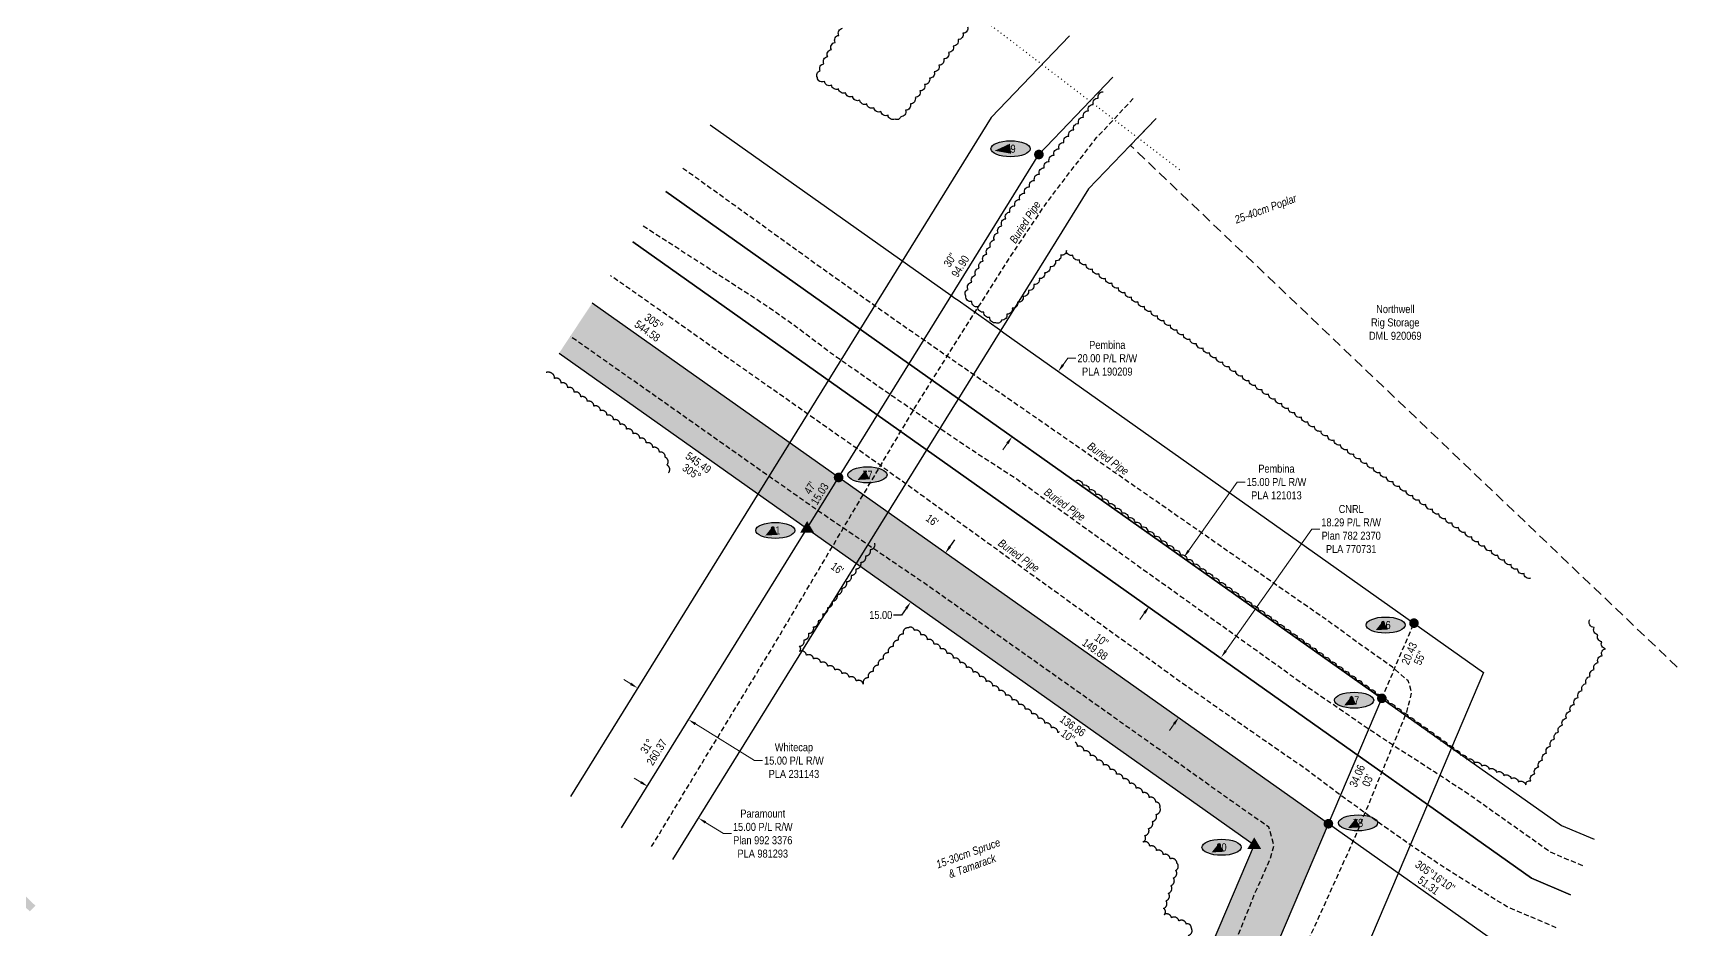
# Model space of a CAD drawing. Extents: x 502021 to 516972, y 6026865 to 6037901.
# Drawn here: x 506605 to 508658, y 6030583 to 6031702 of the extents above; entities that cross this region are included whole.
import ezdxf
from ezdxf.enums import TextEntityAlignment as Align

# ---------------------------------------------------------------- set-up
doc = ezdxf.new("R2010")
doc.units = 0
doc.header["$LTSCALE"] = 5
doc.header["$PDSIZE"] = 0.5
for name, pattern in [('0', [1, 1, 0]), ('foc-ACCESSROAD', [3.75, 2.5, -1.25]), ('foc-TIELINE', [1.875, 1.25, -0.625]), ('foc-TOPO', [1, 0.2, -0.8]), ('UG_PIPE', [1.875, 1.25, -0.625])]:
    doc.linetypes.add(name, pattern=pattern)
doc.layers.get('Defpoints').update_dxf_attribs({"color": 9})
for name, color, linetype in [('AS-PIPE-UG', 44, 'UG_PIPE'), ('AS-PIPE-UG-T', 44, 'Continuous'), ('AS-ROADS', 254, 'Continuous'), ('C-RW', 13, 'Continuous'), ('F-RW', 190, 'Continuous'), ('F-WS', 190, 'foc-ACCESSROAD'), ('L-BD', 7, 'Continuous'), ('L-BD1', 253, 'Continuous'), ('L-MON', 1, 'Continuous'), ('L-TIE', 7, 'foc-TIELINE'), ('P-ELEVATION', 7, 'Continuous'), ('P-PROPOSED', 10, 'Continuous'), ('P-PROPOSED-H', 21, 'Continuous'), ('P-STATION', 7, 'Continuous'), ('P-TXT', 4, 'Continuous'), ('T-BUSH', 110, '0'), ('T-BUSH-T', 110, 'Continuous'), ('T-VEGETATION CHANGE', 104, 'foc-TOPO')]:
    doc.layers.add(name, color=color, linetype=linetype)
for name, color, linetype, lineweight in [('C-RW-T', 13, 'Continuous', 9), ('F-RW-T', 190, 'Continuous', 9), ('F-WS-T', 190, 'Continuous', 9)]:
    doc.layers.add(name, color=color, linetype=linetype, lineweight=lineweight)
doc.styles.add('80CG', font='ARIALN.TTF', dxfattribs={"height": 10})
doc.styles.add('80L', font='ARIALN.TTF', dxfattribs={"height": 10})
doc.dimstyles.new('Compass 5 000', dxfattribs={"dimscale": 5, "dimtxt": 9, "dimasz": 2, "dimexe": 0.2, "dimexo": 0.0625, "dimgap": 0.5, "dimtad": 0, "dimtih": 1, "dimtoh": 1, "dimzin": 0, "dimdsep": 46, "dimtxsty": '80CG', "dimcen": 0.1, "dimse1": 1, "dimse2": 1, "dimclrd": 256, "dimclrt": 256, "dimaunit": 1, "dimadec": 4, "dimazin": 0, "dimtfac": 0.06, "dimtofl": 0, "dimtmove": 0, "dimatfit": 1, "dimfxl": 0.2, "dimtolj": 1, "dimtzin": 0, "dimlwd": -1, "dimarcsym": 0})

# ---------------------------------------------------------------- blocks, each defined once
blk = doc.blocks.new('fdia')
at = {"color": 255, "const_width": 1}
blk.add_lwpolyline([(-0.5, 0, 1), (0.5, 0, 1)], format="xyb", close=True, dxfattribs=at)
blk = doc.blocks.new('Fdiaa')
blk.add_blockref('fdia', (0, 0))
blk = doc.blocks.new('fdib')
at = {"color": 1, "const_width": 1.6}
blk.add_lwpolyline([(-0.4, 0, 1), (0.4, 0, 1)], format="xyb", close=True, dxfattribs=at)
at = {"color": 1}
blk.add_circle((0, 0), 0.8, dxfattribs=at)
blk = doc.blocks.new('Fdibb')
blk.add_blockref('fdib', (0, 0))
blk = doc.blocks.new('fdicc')
for name in ['Fdibb', 'Fdiaa']:
    blk.add_blockref(name, (0, 0))
blk = doc.blocks.new('FDI')
blk.add_blockref('fdicc', (0, 0))
blk = doc.blocks.new('*D519')
at = {"layer": 'C-RW-T', "transparency": 16777216}
for p, q in [((507351.9, 6030889), (507343.4, 6030894.3)), ((507432.6, 6030839), (507506.5, 6030793.2)), ((507506.5, 6030793.2), (507516.5, 6030793.2))]:
    blk.add_line(p, q, dxfattribs=at)
for points in [[(507352.8, 6030890.4), (507351, 6030887.6), (507360.4, 6030883.8)], [(507433.5, 6030840.4), (507431.7, 6030837.6), (507424.1, 6030844.3)]]:
    blk.add_solid(points, dxfattribs=at)
at = {"layer": 'Defpoints', "color": 0, "transparency": 16777216}
for p in [(507360.4, 6030883.8), (507274.4, 6030745.1), (507338.1, 6030705.6)]:
    blk.add_point(p, dxfattribs=at)
at = {"layer": 'C-RW-T', "transparency": 16777216, "insert": (507555.6, 6030793.2), "char_height": 10, "attachment_point": 5, "style": '80CG'}
blk.add_mtext('\\A1;Whitecap\\P15.00 P/L R/W\\PPLA 231143', dxfattribs=at)
blk = doc.blocks.new('*D715')
at = {"layer": 'Defpoints', "color": 0, "transparency": 16777216}
for p in [(507305.4, 6031690.1), (507247.6, 6031608.5), (507885.8, 6031279.2)]:
    blk.add_point(p, dxfattribs=at)
at = {"layer": 'F-RW-T', "transparency": 16777216}
for p, q in [((507891.6, 6031287.3), (507897.4, 6031295.5)), ((507897.4, 6031295.5), (507907.4, 6031295.5)), ((507822.2, 6031189.4), (507816.4, 6031181.2))]:
    blk.add_line(p, q, dxfattribs=at)
for points in [[(507890.2, 6031288.3), (507892.9, 6031286.4), (507885.8, 6031279.2)], [(507820.9, 6031190.3), (507823.6, 6031188.4), (507828, 6031197.5)]]:
    blk.add_solid(points, dxfattribs=at)
at = {"layer": 'F-RW-T', "transparency": 16777216, "insert": (507946.9, 6031295.5), "char_height": 10, "attachment_point": 5, "style": '80CG'}
blk.add_mtext('\\A1;Pembina\\P20.00 P/L R/W\\PPLA 190209', dxfattribs=at)
blk = doc.blocks.new('*D716')
at = {"layer": 'Defpoints', "color": 0, "transparency": 16777216}
for p in [(507436.7, 6030721.4), (507222.6, 6030519.1), (507286.2, 6030479.5)]:
    blk.add_point(p, dxfattribs=at)
at = {"layer": 'F-RW-T', "transparency": 16777216}
for p, q in [((507364.5, 6030766.3), (507356, 6030771.5)), ((507445.1, 6030716.1), (507467.7, 6030702.1)), ((507467.7, 6030702.1), (507477.7, 6030702.1))]:
    blk.add_line(p, q, dxfattribs=at)
for points in [[(507365.4, 6030767.7), (507363.6, 6030764.9), (507373, 6030761)], [(507446, 6030717.5), (507444.3, 6030714.7), (507436.7, 6030721.4)]]:
    blk.add_solid(points, dxfattribs=at)
at = {"layer": 'F-RW-T', "transparency": 16777216, "insert": (507516.7, 6030702.1), "char_height": 10, "attachment_point": 5, "style": '80CG'}
blk.add_mtext('\\A1;Paramount\\P15.00 P/L R/W\\PPlan 992 3376\\PPLA 981293', dxfattribs=at)
blk = doc.blocks.new('*D717')
at = {"layer": 'Defpoints', "color": 0, "transparency": 16777216}
for p in [(508071, 6030934.9), (508018, 6030860), (508036.1, 6030847.2)]:
    blk.add_point(p, dxfattribs=at)
at = {"layer": 'F-RW-T', "transparency": 16777216}
for p, q in [((508094.9, 6030930.3), (508202.3, 6031082.3)), ((508202.3, 6031082.3), (508212.3, 6031082.3)), ((508030.3, 6030839), (508024.6, 6030830.9))]:
    blk.add_line(p, q, dxfattribs=at)
for points in [[(508093.5, 6030931.3), (508096.2, 6030929.4), (508089.1, 6030922.2)], [(508029, 6030840), (508031.7, 6030838.1), (508036.1, 6030847.2)]]:
    blk.add_solid(points, dxfattribs=at)
at = {"layer": 'F-RW-T', "transparency": 16777216, "insert": (508251.4, 6031082.3), "char_height": 10, "attachment_point": 5, "style": '80CG'}
blk.add_mtext('\\A1;CNRL\\P18.29 P/L R/W\\PPlan 782 2370\\PPLA 770731', dxfattribs=at)
blk = doc.blocks.new('*D718')
at = {"layer": 'Defpoints', "color": 0, "transparency": 16777216}
for p in [(507163.2, 6031669.6), (507119.8, 6031608.4), (507999.2, 6030985.8)]:
    blk.add_point(p, dxfattribs=at)
at = {"layer": 'F-RW-T', "transparency": 16777216}
for p, q in [((508048.3, 6031055.2), (508109.1, 6031141)), ((508109.1, 6031141), (508119.1, 6031141)), ((507993.4, 6030977.6), (507987.6, 6030969.5))]:
    blk.add_line(p, q, dxfattribs=at)
for points in [[(508046.9, 6031056.1), (508049.7, 6031054.2), (508042.5, 6031047)], [(507992, 6030978.6), (507994.8, 6030976.7), (507999.2, 6030985.8)]]:
    blk.add_solid(points, dxfattribs=at)
at = {"layer": 'F-RW-T', "transparency": 16777216, "insert": (508158.1, 6031141), "char_height": 10, "attachment_point": 5, "style": '80CG'}
blk.add_mtext('\\A1;Pembina\\P15.00 P/L R/W\\PPLA 121013', dxfattribs=at)
blk = doc.blocks.new('*D608')
at = {"layer": 'Defpoints', "color": 0, "linetype": 'Continuous', "transparency": 16777216}
for p in [(507701.5, 6030991.3), (507868, 6030965.4), (507824.7, 6030904.2)]:
    blk.add_point(p, dxfattribs=at)
at = {"layer": 'P-TXT', "transparency": 16777216}
for p, q in [((507750.6, 6031060.7), (507756.4, 6031068.9)), ((507690, 6030975), (507680, 6030975)), ((507695.7, 6030983.2), (507690, 6030975))]:
    blk.add_line(p, q, dxfattribs=at)
at = {"layer": 'P-TXT', "linetype": 'Continuous', "transparency": 16777216}
for points in [[(507749.2, 6031061.7), (507751.9, 6031059.7), (507744.8, 6031052.5)], [(507694.4, 6030984.1), (507697.1, 6030982.2), (507701.5, 6030991.3)]]:
    blk.add_solid(points, dxfattribs=at)
at = {"layer": 'P-TXT', "linetype": 'Continuous', "transparency": 16777216, "insert": (507664, 6030975), "char_height": 10, "attachment_point": 5, "style": '80CG'}
blk.add_mtext('\\A1;15.00', dxfattribs=at)
blk = doc.blocks.new('TRIA')
blk.add_hatch(color=255).paths.add_polyline_path([(-0.04, 1.52), (-1.47, -0.87), (1.39, -0.87)])
blk = doc.blocks.new('Hybrid_EC')
at = {"color": 251}
for points in [[(-1.3, -0.74), (0, 1.42), (1.3, -0.74)], [(0.47, -0.26), (0, 0.53), (-0.47, -0.26)]]:
    blk.add_lwpolyline(points, close=True, dxfattribs=at)
at = {"layer": 'Defpoints'}
blk.add_circle((0, 0), 0.05, dxfattribs=at)
at = {"xscale": 1.2, "yscale": 1.2, "zscale": 1.2}
blk.add_blockref('TRIA', (0.05, 0.06), dxfattribs=at)
blk = doc.blocks.new('Hybrd Num')
at = {"layer": 'P-ELEVATION'}
h = blk.add_hatch(color=111, dxfattribs=at)
h.dxf.hatch_style = 1
edge = h.paths.add_edge_path()
edge.add_ellipse((0, 0), major_axis=(-24.4, 0), ratio=0.410256, start_angle=0, end_angle=360)
at = {"layer": 'P-ELEVATION', "color": 7, "flags": 128}
blk.add_lwpolyline([(0, 0, 12.5, 0, 0), (-12.4, -6.4, 0, 0, 0)], format="xyseb", dxfattribs=at)
at = {"layer": 'P-ELEVATION', "color": 7}
blk.add_ellipse((0, 0), major_axis=(-24.4, 0), ratio=0.410256, dxfattribs=at)
at = {"color": 0, "style": '80L'}
blk.add_attdef('NUMBER', text='', height=10, dxfattribs=at).set_placement((0, 0), align=Align.MIDDLE_CENTER)
at = {"style": '80L', "flags": 1}
blk.add_attdef('ID', text='', height=10, dxfattribs=at).set_placement((-0.6, -4), align=Align.MIDDLE_CENTER)
blk = doc.blocks.new('*U1000')
at = {"layer": 'P-ELEVATION'}
h = blk.add_hatch(color=111, dxfattribs=at)
h.dxf.hatch_style = 1
edge = h.paths.add_edge_path()
edge.add_ellipse((0, 0), major_axis=(-24.4, 0), ratio=0.410256, start_angle=0, end_angle=360)
at = {"layer": 'P-ELEVATION', "color": 7, "flags": 128}
blk.add_lwpolyline([(0, 0, 12.5, 0, 0), (-19.9, -2.5, 0, 0, 0)], format="xyseb", dxfattribs=at)
at = {"layer": 'P-ELEVATION', "color": 7}
blk.add_ellipse((0, 0), major_axis=(-24.4, 0), ratio=0.410256, dxfattribs=at)
at = {"color": 0, "style": '80L'}
blk.add_attdef('NUMBER', text='', height=10, dxfattribs=at).set_placement((0, 0), align=Align.MIDDLE_CENTER)
at = {"style": '80L', "flags": 1}
blk.add_attdef('ID', text='', height=10, dxfattribs=at).set_placement((-0.6, -4), align=Align.MIDDLE_CENTER)

msp = doc.modelspace()

# ---------------------------------------------------------------- hatches: boundary and pattern name
at = {"layer": 'P-PROPOSED-H'}
h = msp.add_hatch(color=256, dxfattribs=at)
h.dxf.hatch_style = 1
h.paths.add_polyline_path([(507303.753, 6031364.48), (507262.367, 6031301.937), (508130.381, 6030688.012), (508006.403, 6030396.896), (508075.204, 6030367.135), (508223.046, 6030714.287)])

# ---------------------------------------------------------------- linework, layer by layer
at = {"layer": 'AS-PIPE-UG', "flags": 128}
for points in [[(507377.896, 6030685.827), (507432.906, 6030777.077), (507531.941, 6030939.752), (507708.536, 6031236.857), (507755.706, 6031311.812), (507780.766, 6031351.432), (507827.761, 6031425.132), (507871.486, 6031490.277), (507933.511, 6031571.192), (507949.816, 6031588.182), (507980.41, 6031621.016)], [(508107.267, 6030353.265), (508193.151, 6030558.137), (508256.716, 6030698.652), (508320.701, 6030853.542), (508326.986, 6030877.752), (508322.721, 6030892.647), (508302.921, 6030909.947), (508262.731, 6030938.247), (508223.346, 6030967.057), (508186.171, 6030992.812), (508022.951, 6031106.572), (507829.671, 6031240.642), (507691.496, 6031336.477), (507597.486, 6031402.727), (507439.451, 6031516.502), (507415.592, 6031533.492)], [(507367.506, 6031460.824), (507518.516, 6031363.117), (507559.376, 6031334.447), (507600.476, 6031303.202), (507643.731, 6031272.837), (507684.091, 6031244.797), (507730.001, 6031213.447), (507782.431, 6031178.127), (507834.456, 6031144.522), (507880.621, 6031111.052)], [(508507.522, 6030584.525), (508446.251, 6030610.671), (508374.076, 6030655.497), (508331.656, 6030683.687), (508283.996, 6030716.962), (508239.686, 6030748.927), (508193.861, 6030783.232), (508162.816, 6030804.652), (508121.806, 6030833.107), (508094.571, 6030851.952), (508033.486, 6030894.887), (507631.561, 6031184.647), (507326.474, 6031398.816)], [(508029.701, 6030386.818), (508108.222, 6030569.915), (508130.667, 6030626.3), (508150.407, 6030670.475), (508155.137, 6030687.165), (508148.602, 6030710.265), (508132.512, 6030721.22), (508089.532, 6030751.525), (508004.777, 6030812.08), (507724.157, 6031010.745), (507588.777, 6031102.905), (507351.612, 6031269.925), (507276.289, 6031322.975)], [(508540.499, 6030661.805), (508499.72, 6030679.206), (508401.231, 6030749.032), (508355.261, 6030779.162), (508310.976, 6030807.572), (508267.556, 6030836.402), (508228.126, 6030863.552), (508192.981, 6030887.417), (508156.131, 6030914.082), (508118.016, 6030941.227), (507880.621, 6031111.052)]]:
    msp.add_lwpolyline(points, dxfattribs=at)
at = {"layer": 'AS-ROADS', "const_width": 9.995, "flags": 128}
msp.add_lwpolyline([(505830.775, 6031348.779), (506604.964, 6030608.588)], dxfattribs=at)
at = {"layer": 'C-RW', "flags": 128}
for points in [[(507899.617, 6031698.216), (507801.944, 6031595.997), (507276.602, 6030748.626)], [(507340.312, 6030709.128), (507861.538, 6031549.859), (507953.813, 6031646.43)]]:
    msp.add_lwpolyline(points, dxfattribs=at)
at = {"layer": 'F-RW'}
for points in [[(507340.312, 6030709.128), (507861.546, 6031549.872), (507953.812, 6031646.431)], [(508007.835, 6031594.81), (507975.618, 6031561.106), (507923.233, 6031507.111), (507404.022, 6030669.63)], [(507451.016, 6031587.026), (507751.36, 6031374.364), (507756.582, 6031370.667), (507760.5, 6031367.895), (507812.232, 6031331.272), (507817.737, 6031327.376), (508416.836, 6030903.171), (508376.74, 6030809.002), (508346.669, 6030738.379), (508309.987, 6030652.234), (508170.948, 6030325.719)], [(507395.79, 6031503.567), (507698.779, 6031289.031), (507702.7, 6031286.255), (507759.93, 6031245.742), (507764.06, 6031242.815), (508289.741, 6030870.987), (508376.73, 6030809), (508513.924, 6030712.394), (508554.668, 6030695.008)], [(508075.204, 6030367.135), (508289.762, 6030870.946), (507764.071, 6031242.817), (507759.941, 6031245.743), (507702.71, 6031286.256), (507698.789, 6031289.032), (507395.794, 6031503.573)], [(507354.373, 6031440.977), (507659.351, 6031225.032), (507720.712, 6031181.592), (508263.188, 6030797.478), (508346.658, 6030738.378), (508476.54, 6030646.418), (508525.097, 6030625.71)], [(508525.097, 6030625.71), (508476.54, 6030646.418), (508346.658, 6030738.378), (508263.188, 6030797.478), (507720.712, 6031181.592), (507659.351, 6031225.032), (507354.373, 6031440.977)], [(508489.349, 6030541.938), (508432.431, 6030566.224), (508222.916, 6030714.379), (507303.753, 6031364.48)]]:
    msp.add_lwpolyline(points, dxfattribs=at)
at = {"layer": 'F-WS', "flags": 128}
msp.add_lwpolyline([(508658.39, 6030910.09), (507975.791, 6031561.287), (508007.835, 6031594.811)], dxfattribs=at)
at = {"layer": 'L-TIE', "flags": 128}
msp.add_lwpolyline([(508289.741, 6030870.987), (508329.811, 6030964.897)], dxfattribs=at)
at = {"layer": 'P-PROPOSED', "flags": 128}
for points in [[(508075.204, 6030367.135), (508223.046, 6030714.287), (507303.753, 6031364.48)], [(507262.367, 6031301.937), (508130.381, 6030688.012), (508006.403, 6030396.896)]]:
    msp.add_lwpolyline(points, dxfattribs=at)
at = {"layer": 'T-BUSH', "linetype": 'Continuous', "flags": 128}
for points in [[(507772.479, 6031709.431, -0.52056705), (507766.518, 6031701.408, -0.52056705), (507760.557, 6031693.386, -0.52056705), (507754.596, 6031685.363, -0.52056705), (507748.635, 6031677.341, -0.52056705), (507742.674, 6031669.318, -0.52056705), (507736.713, 6031661.296, -0.52056705), (507730.752, 6031653.273, -0.52056705), (507724.791, 6031645.251, -0.52056705), (507718.83, 6031637.228, -0.52056705), (507712.869, 6031629.205, -0.52056705), (507706.908, 6031621.183, -0.52056705), (507700.947, 6031613.16, -0.52056705), (507694.986, 6031605.138, -0.52056705), (507689.025, 6031597.115, -0.52056705), (507681.905, 6031594.24, -0.52056705), (507673.08, 6031598.932, -0.52056705), (507664.255, 6031603.624, -0.52056705), (507655.43, 6031608.316, -0.52056705), (507646.606, 6031613.009, -0.52056705), (507637.781, 6031617.701, -0.52056705), (507628.956, 6031622.393, -0.52056705), (507620.131, 6031627.085, -0.52056705), (507611.306, 6031631.778, -0.52056705), (507602.481, 6031636.47, -0.52056705), (507593.657, 6031641.162, -0.52056705), (507584.832, 6031645.854, -0.52056705), (507588.467, 6031654.403, -0.52056705), (507593.099, 6031663.259, -0.52056705), (507597.731, 6031672.116, -0.52056705), (507602.362, 6031680.973, -0.52056705), (507606.994, 6031689.829, -0.52056705), (507611.626, 6031698.686, -0.52056705), (507616.258, 6031707.543, -0.52056705)], [(508475.524, 6031020.912, -0.52056705), (508467.342, 6031026.653, -0.52056705), (508459.161, 6031032.394, -0.52056705), (508450.98, 6031038.136, -0.52056705), (508442.799, 6031043.877, -0.52056705), (508434.618, 6031049.618, -0.52056705), (508426.436, 6031055.36, -0.52056705), (508418.255, 6031061.101, -0.52056705), (508410.074, 6031066.843, -0.52056705), (508401.893, 6031072.584, -0.52056705), (508393.712, 6031078.325, -0.52056705), (508385.531, 6031084.067, -0.52056705), (508377.349, 6031089.808, -0.52056705), (508369.168, 6031095.549, -0.52056705), (508360.987, 6031101.291, -0.52056705), (508352.806, 6031107.032, -0.52056705), (508344.625, 6031112.773, -0.52056705), (508336.443, 6031118.515, -0.52056705), (508328.262, 6031124.256, -0.52056705), (508320.081, 6031129.997, -0.52056705), (508311.9, 6031135.739, -0.52056705), (508303.719, 6031141.48, -0.52056705), (508295.538, 6031147.221, -0.52056705), (508287.356, 6031152.963, -0.52056705), (508279.175, 6031158.704, -0.52056705), (508270.994, 6031164.445, -0.52056705), (508262.813, 6031170.187, -0.52056705), (508254.632, 6031175.928, -0.52056705), (508246.451, 6031181.669, -0.52056705), (508238.269, 6031187.411, -0.52056705), (508230.088, 6031193.152, -0.52056705), (508221.907, 6031198.893, -0.52056705), (508213.726, 6031204.635, -0.52056705), (508205.545, 6031210.376, -0.52056705), (508197.363, 6031216.117, -0.52056705), (508189.182, 6031221.859, -0.52056705), (508181.001, 6031227.6, -0.52056705), (508172.82, 6031233.341, -0.52056705), (508164.639, 6031239.083, -0.52056705), (508156.458, 6031244.824, -0.52056705), (508148.276, 6031250.565, -0.52056705), (508140.095, 6031256.307, -0.52056705), (508131.914, 6031262.048, -0.52056705), (508123.733, 6031267.789, -0.52056705), (508115.552, 6031273.531, -0.52056705), (508107.37, 6031279.272, -0.52056705), (508099.189, 6031285.013, -0.52056705), (508091.008, 6031290.755, -0.52056705), (508082.827, 6031296.496, -0.52056705), (508074.646, 6031302.237, -0.52056705), (508066.465, 6031307.979, -0.52056705), (508058.283, 6031313.72, -0.52056705), (508050.102, 6031319.461, -0.52056705), (508041.975, 6031325.278, -0.52056705), (508033.852, 6031331.102, -0.52056705), (508025.729, 6031336.926, -0.52056705), (508017.606, 6031342.749, -0.52056705), (508009.484, 6031348.573, -0.52056705), (508001.361, 6031354.397, -0.52056705), (507993.238, 6031360.221, -0.52056705), (507985.115, 6031366.044, -0.52056705), (507976.993, 6031371.868, -0.52056705), (507968.87, 6031377.692, -0.52056705), (507960.747, 6031383.515, -0.52056705), (507952.624, 6031389.339, -0.52056705), (507944.502, 6031395.163, -0.52056705), (507936.379, 6031400.987, -0.52056705), (507928.256, 6031406.81, -0.52056705), (507920.133, 6031412.634, -0.52056705), (507912.011, 6031418.458, -0.52056705), (507903.888, 6031424.281, -0.52056705), (507895.765, 6031430.105, -0.52056705), (507888.842, 6031424.506, -0.52056705), (507882.107, 6031417.122, -0.52056705), (507875.372, 6031409.737, -0.52056705), (507868.637, 6031402.353, -0.52056705), (507861.901, 6031394.968, -0.52056705), (507855.166, 6031387.584, -0.52056705), (507848.431, 6031380.199, -0.52056705), (507841.696, 6031372.814, -0.52056705), (507834.96, 6031365.43, -0.52056705), (507828.225, 6031358.045, -0.52056705), (507821.49, 6031350.661, -0.52056705), (507814.755, 6031343.276, -0.52056705), (507807.806, 6031339.93, -0.52056705), (507800.332, 6031346.565, -0.52056705), (507792.857, 6031353.2, -0.52056705), (507785.382, 6031359.834, -0.52056705), (507777.907, 6031366.469, -0.52056705), (507770.433, 6031373.104, -0.52056705), (507772.998, 6031381.543, -0.52056705), (507777.697, 6031390.364, -0.52056705), (507782.395, 6031399.186, -0.52056705), (507787.094, 6031408.007, -0.52056705), (507791.793, 6031416.828, -0.52056705), (507796.491, 6031425.65, -0.52056705), (507801.19, 6031434.471, -0.52056705), (507805.888, 6031443.293, -0.52056705), (507810.587, 6031452.114, -0.52056705), (507815.286, 6031460.935, -0.52056705), (507819.984, 6031469.757, -0.52056705), (507825.375, 6031478.131, -0.52056705), (507831.495, 6031486.032, -0.52056705), (507837.616, 6031493.934, -0.52056705), (507843.736, 6031501.835, -0.52056705), (507849.857, 6031509.737, -0.52056705), (507855.978, 6031517.638, -0.52056705), (507862.098, 6031525.539, -0.52056705), (507868.219, 6031533.441, -0.52056705), (507874.34, 6031541.342, -0.52056705), (507880.46, 6031549.244, -0.52056705), (507886.581, 6031557.145, -0.52056705), (507892.702, 6031565.047, -0.52056705), (507898.822, 6031572.948, -0.52056705), (507904.943, 6031580.849, -0.52056705), (507911.063, 6031588.751, -0.52056705), (507917.184, 6031596.652, -0.52056705), (507923.305, 6031604.554, -0.52056705), (507929.425, 6031612.455, -0.52056705), (507935.546, 6031620.357, -0.52056705), (507941.592, 6031628.161, -0.52056705)], [(507908.018, 6031142.963, -0.52056705), (507916.151, 6031137.153, -0.52056705), (507924.283, 6031131.343, -0.52056705), (507932.416, 6031125.533, -0.52056705), (507940.549, 6031119.723, -0.52056705), (507948.681, 6031113.913, -0.52056705), (507956.814, 6031108.103, -0.52056705), (507964.947, 6031102.293, -0.52056705), (507973.079, 6031096.483, -0.52056705), (507981.212, 6031090.673, -0.52056705), (507989.344, 6031084.863, -0.52056705), (507997.477, 6031079.054, -0.52056705), (508005.61, 6031073.244, -0.52056705), (508013.742, 6031067.434, -0.52056705), (508021.875, 6031061.624, -0.52056705), (508030.007, 6031055.814, -0.52056705), (508038.14, 6031050.004, -0.52056705), (508046.273, 6031044.194, -0.52056705), (508054.405, 6031038.384, -0.52056705), (508062.538, 6031032.574, -0.52056705), (508070.671, 6031026.764, -0.52056705), (508078.803, 6031020.954, -0.52056705), (508086.936, 6031015.144, -0.52056705), (508095.068, 6031009.334, -0.52056705), (508103.201, 6031003.525, -0.52056705), (508111.334, 6030997.715, -0.52056705), (508119.466, 6030991.905, -0.52056705), (508127.599, 6030986.095, -0.52056705), (508135.732, 6030980.285, -0.52056705), (508143.864, 6030974.475, -0.52056705), (508151.997, 6030968.665, -0.52056705), (508160.129, 6030962.855, -0.52056705), (508168.262, 6030957.045, -0.52056705), (508176.395, 6030951.235, -0.52056705), (508184.527, 6030945.425, -0.52056705), (508192.66, 6030939.615, -0.52056705), (508200.792, 6030933.806, -0.52056705), (508208.925, 6030927.996, -0.52056705), (508217.058, 6030922.186, -0.52056705), (508225.19, 6030916.376, -0.52056705), (508233.323, 6030910.566, -0.52056705), (508241.456, 6030904.756, -0.52056705), (508249.588, 6030898.946, -0.52056705), (508257.721, 6030893.136, -0.52056705), (508265.853, 6030887.326, -0.52056705), (508273.986, 6030881.516, -0.52056705), (508282.119, 6030875.706, -0.52056705), (508290.251, 6030869.896, -0.52056705), (508298.384, 6030864.086, -0.52056705), (508306.517, 6030858.277, -0.52056705), (508314.649, 6030852.467, -0.52056705), (508322.782, 6030846.657, -0.52056705), (508330.914, 6030840.847, -0.52056705), (508339.047, 6030835.037, -0.52056705), (508347.18, 6030829.227, -0.52056705), (508355.312, 6030823.417, -0.52056705), (508363.445, 6030817.607, -0.52056705), (508371.577, 6030811.797, -0.52056705), (508379.71, 6030805.987, -0.52056705), (508387.843, 6030800.177, -0.52056705), (508396.024, 6030794.453, -0.52056705), (508405.205, 6030790.503, -0.52056705), (508414.385, 6030786.552, -0.52056705), (508423.566, 6030782.602, -0.52056705), (508432.747, 6030778.652, -0.52056705), (508441.928, 6030774.701, -0.52056705), (508451.109, 6030770.751, -0.52056705), (508460.29, 6030766.8, -0.52056705), (508469.471, 6030762.85, -0.52056705), (508475.626, 6030767.931, -0.52056705), (508480.575, 6030776.615, -0.52056705), (508485.523, 6030785.298, -0.52056705), (508490.472, 6030793.982, -0.52056705), (508495.42, 6030802.666, -0.52056705), (508500.369, 6030811.35, -0.52056705), (508505.317, 6030820.033, -0.52056705), (508510.266, 6030828.717, -0.52056705), (508515.214, 6030837.401, -0.52056705), (508520.163, 6030846.084, -0.52056705), (508525.111, 6030854.768, -0.52056705), (508530.06, 6030863.452, -0.52056705), (508535.009, 6030872.136, -0.52056705), (508539.957, 6030880.819, -0.52056705), (508544.906, 6030889.503, -0.52056705), (508549.854, 6030898.187, -0.52056705), (508554.803, 6030906.87, -0.52056705), (508559.751, 6030915.554, -0.52056705), (508564.7, 6030924.238, -0.52056705), (508569.109, 6030932.926, -0.52056705), (508564.322, 6030941.7, -0.52056705), (508559.535, 6030950.474, -0.52056705), (508554.748, 6030959.248, -0.52056705), (508549.223, 6030969.374, -0.52056705)]]:
    msp.add_lwpolyline(points, format="xyb", dxfattribs=at)
at = {"layer": 'T-BUSH', "flags": 128}
for points in [[(507398.883, 6031152.387, 0.52056705), (507396.89, 6031162.181, 0.52056705), (507394.896, 6031171.975, 0.52056705), (507387.605, 6031178.304, 0.52056705), (507379.43, 6031184.055, 0.52056705), (507371.256, 6031189.806, 0.52056705), (507363.082, 6031195.557, 0.52056705), (507354.908, 6031201.309, 0.52056705), (507346.734, 6031207.06, 0.52056705), (507338.559, 6031212.811, 0.52056705), (507330.385, 6031218.562, 0.52056705), (507322.211, 6031224.314, 0.52056705), (507314.037, 6031230.065, 0.52056705), (507305.862, 6031235.816, 0.52056705), (507297.688, 6031241.567, 0.52056705), (507289.514, 6031247.319, 0.52056705), (507281.34, 6031253.07, 0.52056705), (507273.165, 6031258.821, 0.52056705), (507264.991, 6031264.572, 0.52056705), (507256.817, 6031270.324, 0.52056705), (507246.26, 6031277.751, 0.52056705)], [(507977.469, 6030409.392, 0.52056705), (507981.383, 6030418.589, 0.52056705), (507985.297, 6030427.785, 0.52056705), (507989.211, 6030436.982, 0.52056705), (507993.125, 6030446.178, 0.52056705), (507997.039, 6030455.375, 0.52056705), (508000.953, 6030464.571, 0.52056705), (508004.867, 6030473.768, 0.52056705), (508008.781, 6030482.964, 0.52056705), (508012.695, 6030492.161, 0.52056705), (508016.609, 6030501.357, 0.52056705), (508020.523, 6030510.553, 0.52056705), (508024.437, 6030519.75, 0.52056705), (508028.351, 6030528.946, 0.52056705), (508032.265, 6030538.143, 0.52056705), (508036.179, 6030547.339, 0.52056705), (508040.093, 6030556.536, 0.52056705), (508044.007, 6030565.732, 0.52056705), (508047.921, 6030574.929, 0.52056705), (508051.835, 6030584.125, 0.52056705), (508045.504, 6030589.2, 0.52056705), (508036.311, 6030593.122, 0.52056705), (508027.118, 6030597.045, 0.52056705), (508017.926, 6030600.968, 0.52056705), (508017.119, 6030608.719, 0.52056705), (508020.176, 6030618.235, 0.52056705), (508023.234, 6030627.75, 0.52056705), (508026.292, 6030637.266, 0.52056705), (508029.349, 6030646.781, 0.52056705), (508032.407, 6030656.297, 0.52056705), (508033.898, 6030665.236, 0.52056705), (508025.404, 6030670.503, 0.52056705), (508016.91, 6030675.771, 0.52056705), (508008.416, 6030681.038, 0.52056705), (507999.922, 6030686.305, 0.52056705), (507991.427, 6030691.572, 0.52056705), (507993.573, 6030699.683, 0.52056705), (507998.307, 6030708.486, 0.52056705), (508003.041, 6030717.289, 0.52056705), (508007.774, 6030726.091, 0.52056705), (508012.508, 6030734.894, 0.52056705), (508007.425, 6030741.404, 0.52056705), (507999.282, 6030747.199, 0.52056705), (507991.139, 6030752.994, 0.52056705), (507982.995, 6030758.789, 0.52056705), (507974.852, 6030764.584, 0.52056705), (507966.709, 6030770.379, 0.52056705), (507958.565, 6030776.174, 0.52056705), (507950.422, 6030781.969, 0.52056705), (507942.279, 6030787.764, 0.52056705), (507934.136, 6030793.559, 0.52056705), (507925.992, 6030799.353, 0.52056705), (507917.849, 6030805.148, 0.52056705), (507909.706, 6030810.943, 0.52056705), (507901.562, 6030816.738, 0.52056705), (507893.419, 6030822.533, 0.52056705), (507885.276, 6030828.328, 0.52056705), (507877.133, 6030834.123, 0.52056705), (507868.989, 6030839.918, 0.52056705), (507860.846, 6030845.713, 0.52056705), (507852.703, 6030851.508, 0.52056705), (507844.56, 6030857.303, 0.52056705), (507836.416, 6030863.098, 0.52056705), (507828.273, 6030868.893, 0.52056705), (507820.13, 6030874.688, 0.52056705), (507811.986, 6030880.483, 0.52056705), (507803.843, 6030886.278, 0.52056705), (507795.7, 6030892.073, 0.52056705), (507787.557, 6030897.868, 0.52056705), (507779.413, 6030903.663, 0.52056705), (507771.27, 6030909.458, 0.52056705), (507763.127, 6030915.253, 0.52056705), (507754.983, 6030921.048, 0.52056705), (507746.84, 6030926.843, 0.52056705), (507738.697, 6030932.638, 0.52056705), (507730.554, 6030938.433, 0.52056705), (507722.41, 6030944.228, 0.52056705), (507714.267, 6030950.023, 0.52056705), (507706.124, 6030955.818, 0.52056705), (507698.339, 6030959.047, 0.52056705), (507692.095, 6030951.242, 0.52056705), (507685.851, 6030943.438, 0.52056705), (507679.607, 6030935.634, 0.52056705), (507673.362, 6030927.83, 0.52056705), (507667.118, 6030920.025, 0.52056705), (507660.874, 6030912.221, 0.52056705), (507654.63, 6030904.417, 0.52056705), (507648.386, 6030896.613, 0.52056705), (507642.142, 6030888.809, 0.52056705), (507633.429, 6030892.64, 0.52056705), (507624.554, 6030897.237, 0.52056705), (507615.679, 6030901.833, 0.52056705), (507606.805, 6030906.43, 0.52056705), (507597.93, 6030911.027, 0.52056705), (507589.055, 6030915.624, 0.52056705), (507580.18, 6030920.22, 0.52056705), (507571.305, 6030924.817, 0.52056705), (507562.43, 6030929.414, 0.52056705), (507562.197, 6030936.033, 0.52056705), (507568.111, 6030944.09, 0.52056705), (507574.025, 6030952.147, 0.52056705), (507579.939, 6030960.204, 0.52056705), (507585.854, 6030968.261, 0.52056705), (507591.768, 6030976.318, 0.52056705), (507597.682, 6030984.375, 0.52056705), (507603.597, 6030992.432, 0.52056705), (507609.511, 6031000.489, 0.52056705), (507615.425, 6031008.546, 0.52056705), (507621.34, 6031016.603, 0.52056705), (507627.254, 6031024.66, 0.52056705), (507633.168, 6031032.717, 0.52056705), (507639.083, 6031040.774, 0.52056705), (507644.997, 6031048.831, 0.52056705), (507650.911, 6031056.888, 0.52056705), (507656.524, 6031064.535, 0.52056705)]]:
    msp.add_lwpolyline(points, format="xyb", dxfattribs=at)
at = {"layer": 'T-VEGETATION CHANGE', "flags": 128}
msp.add_lwpolyline([(507742.176, 6031756.567), (508039.179, 6031529.429)], dxfattribs=at)

# ---------------------------------------------------------------- block references
at = {"layer": 'L-MON', "color": 6}
for p, xscale, yscale, zscale in [((507861.481, 6031549.922), 4.997366099999955, 4.997366099999955, 4.997366099999955), ((507752.281, 6031373.492), 0.99947322, 0.99947322, 0.99947322), ((507611.366, 6031146.727), 4.997366099999893, 4.997366099999893, 4.997366099999893), ((508329.811, 6030964.897), 4.997366099999955, 4.997366099999955, 4.997366099999955), ((508289.741, 6030870.987), 4.997366099999955, 4.997366099999955, 4.997366099999955), ((508222.936, 6030714.407), 4.997366099999893, 4.997366099999893, 4.997366099999893)]:
    msp.add_blockref('FDI', p, dxfattribs=dict(at, xscale=xscale, yscale=yscale, zscale=zscale))
at = {"layer": 'L-MON', "xscale": 4.995452108783567, "yscale": 4.995452108783567, "zscale": 4.995452108783567}
for p in [(507572.044, 6031082.909), (508130.381, 6030688.012)]:
    msp.add_blockref('Hybrid_EC', p, dxfattribs=at)
at = {"layer": 'P-STATION', "color": 1}
for name, p, values in [('*U1000', (507826.052, 6031557.117), {'NUMBER': '99'}), ('Hybrd Num', (507647.411, 6031150.029), {'NUMBER': '77'}), ('Hybrd Num', (507532.344, 6031080.626), {'NUMBER': '21'}), ('Hybrd Num', (508294.377, 6030962.489), {'NUMBER': '96'}), ('Hybrd Num', (508255.094, 6030868.625), {'NUMBER': '97'}), ('Hybrd Num', (508259.964, 6030715.478), {'NUMBER': '78'}), ('Hybrd Num', (508089.516, 6030685.037), {'NUMBER': '20'})]:
    msp.add_blockref(name, p, dxfattribs=at).add_auto_attribs(values)

# ---------------------------------------------------------------- texts
at = {"layer": 'AS-PIPE-UG-T', "char_height": 9.99473, "attachment_point": 1, "style": '80L'}
for insert, rotation in [((507823.999, 6031443.284), 57.476271), ((507926.963, 6031191.719), 324.211016), ((507872.761, 6031134.386), 324.211016), ((507815.365, 6031070.669), 324.211016)]:
    msp.add_mtext_dynamic_manual_height_columns('{\\fArial Narrow|b0|i1|c0|p34;Buried Pipe}', width=59.03588, gutter_width=50, heights=[0], dxfattribs=dict(at, insert=insert, rotation=rotation))
at = {"layer": 'F-WS-T', "insert": (508273.159, 6031361.947), "char_height": 9.99473, "attachment_point": 1, "style": '80L'}
msp.add_mtext_dynamic_manual_height_columns('\\pi9.5744;Northwell\\P\\pi3.0465;Rig Storage\\P\\pi0.49665;DML 920069', width=65.17503, gutter_width=250, heights=[0], dxfattribs=at)
at = {"layer": 'L-BD', "color": 4, "style": '80L'}
for s, rotation, p in [("30''", 58.2028, (507750.558, 6031418.271)), ('94.90', 58.2028, (507763.3, 6031410.371)), ('20.43', 66.9329, (508323.942, 6030926.943)), ("55''", 66.9329, (508337.046, 6030921.363)), ('34.06', 66.9329, (508258.875, 6030774.186)), ("03'", 66.9329, (508271.978, 6030768.605))]:
    msp.add_text(s, height=9.9947, rotation=rotation, dxfattribs=at).set_placement(p, align=Align.MIDDLE)
at = {"layer": 'L-BD', "color": 4, "linetype": 'Continuous', "style": '80L'}
for s, height, rotation, p in [('544.58', 9.9947, 324.7292, (507372.589, 6031329.691)), ('305°', 9.9947, 324.7292, (507380.814, 6031341.319)), ('545.49', 9.9947, 324.7292, (507436.341, 6031165.208)), ('305°', 9.9947, 324.7292, (507428.117, 6031153.58)), ("47'", 9.9947, 58.2024, (507575.633, 6031133.747)), ('15.03', 9.9947, 58.2024, (507587.738, 6031126.243)), ("16'", 9.9947, 324.7292, (507728.198, 6031093.355)), ("16'", 9.9947, 324.7292, (507609.67, 6031033.267)), ("10''", 9.9947, 324.7292, (507939.722, 6030943.75)), ('149.88', 9.9947, 324.7292, (507931.498, 6030932.122)), ('31°', 9.9947, 58.2024, (507372.142, 6030811.236)), ('260.37', 9.9947, 58.2024, (507384.247, 6030803.731)), ("305°16'10''", 9.99473, 324.7346, (508356.322, 6030649.116)), ('51.31', 9.9947, 324.7346, (508348.099, 6030637.487))]:
    msp.add_text(s, height=height, rotation=rotation, dxfattribs=at).set_placement(p, align=Align.MIDDLE)
at = {"layer": 'L-BD1', "color": 4, "style": '80L'}
msp.add_text('136.86', height=9.9947, rotation=324.7299, dxfattribs=at).set_placement((507903.712, 6030836.7), align=Align.MIDDLE)
at = {"layer": 'T-BUSH-T', "char_height": 9.99473, "attachment_point": 1, "rotation": 20, "style": '80L'}
for s, width, gutter_width, insert in [('\\pi0.40904;{\\fArial Narrow|b0|i1|c0|p34;25-40cm Poplar}', 81.96221, 250, (508104.431, 6031472.788)), ('\\pi8.5877;{\\fArial Narrow|b0|i1|c0|p34;15-30cm Spruce\\P\\pi18.886;& Tamarack}', 99.19892, 50, (507723.905, 6030664.965))]:
    msp.add_mtext_dynamic_manual_height_columns(s, width=width, gutter_width=gutter_width, heights=[0], dxfattribs=dict(at, insert=insert))

# ---------------------------------------------------------------- dimensions: what is measured, and where the dimension line sits
at = {"layer": 'C-RW-T', "color": 6}
dim = msp.add_linear_dim(base=(507360.378, 6030883.757), p1=(507338.139, 6030705.622), p2=(507274.429, 6030745.121), angle=148.202441, text='Whitecap\\P15.00 P/L R/W\\PPLA 231143', dimstyle='Compass 5 000', dxfattribs=at)
dim.commit()
dim.dimension.update_dxf_attribs({"geometry": '*D519', "text_midpoint": (507555.572, 6030793.175), "dimtype": 161})
at = {"layer": 'F-RW-T'}
for base, p1, p2, angle, text, picture, middle in [((507885.804, 6031279.16), (507247.572, 6031608.515), (507305.37, 6031690.144), 54.699111, 'Pembina\\P20.00 P/L R/W\\PPLA 190209', '*D715', (507946.901, 6031295.483)), ((507999.176, 6030985.786), (507163.198, 6031669.629), (507119.849, 6031608.407), 234.699034, 'Pembina\\P15.00 P/L R/W\\PPLA 121013', '*D718', (508158.143, 6031140.972)), ((508036.105, 6030847.211), (508070.996, 6030934.936), (508018.02, 6030859.995), 234.743423, 'CNRL\\P18.29 P/L R/W\\PPlan 782 2370\\PPLA 770731', '*D717', (508251.402, 6031082.336)), ((507436.657, 6030721.401), (507222.589, 6030519.12), (507286.238, 6030479.536), 328.122084, 'Paramount\\P15.00 P/L R/W\\PPlan 992 3376\\PPLA 981293', '*D716', (507516.744, 6030702.121))]:
    dim = msp.add_linear_dim(base=base, p1=p1, p2=p2, angle=angle, text=text, dimstyle='Compass 5 000', dxfattribs=at)
    dim.commit()
    dim.dimension.update_dxf_attribs({"geometry": picture, "text_midpoint": middle, "dimtype": 161})
at = {"layer": 'P-TXT', "linetype": 'Continuous'}
dim = msp.add_linear_dim(base=(507701.524, 6030991.332), p1=(507867.979, 6030965.417), p2=(507824.693, 6030904.217), angle=234.729177, text='15.00', dimstyle='Compass 5 000', dxfattribs=at)
dim.commit()
dim.dimension.update_dxf_attribs({"geometry": '*D608', "text_midpoint": (507664.037, 6030975.003), "dimtype": 161})

# ---------------------------------------------------------------- next in the draw order: texts
at = {"layer": 'L-BD1', "color": 4, "insert": (507900.723, 6030828.122), "char_height": 9.9947, "width": 19.87568, "attachment_point": 2, "rotation": 324.7299, "style": '80L', "bg_fill": 3, "box_fill_scale": 1.15, "bg_fill_color": 256, "bg_fill_true_color": 256, "bg_fill_transparency": 0}
msp.add_mtext("10''", dxfattribs=at)

doc.saveas('drawing.dxf')
